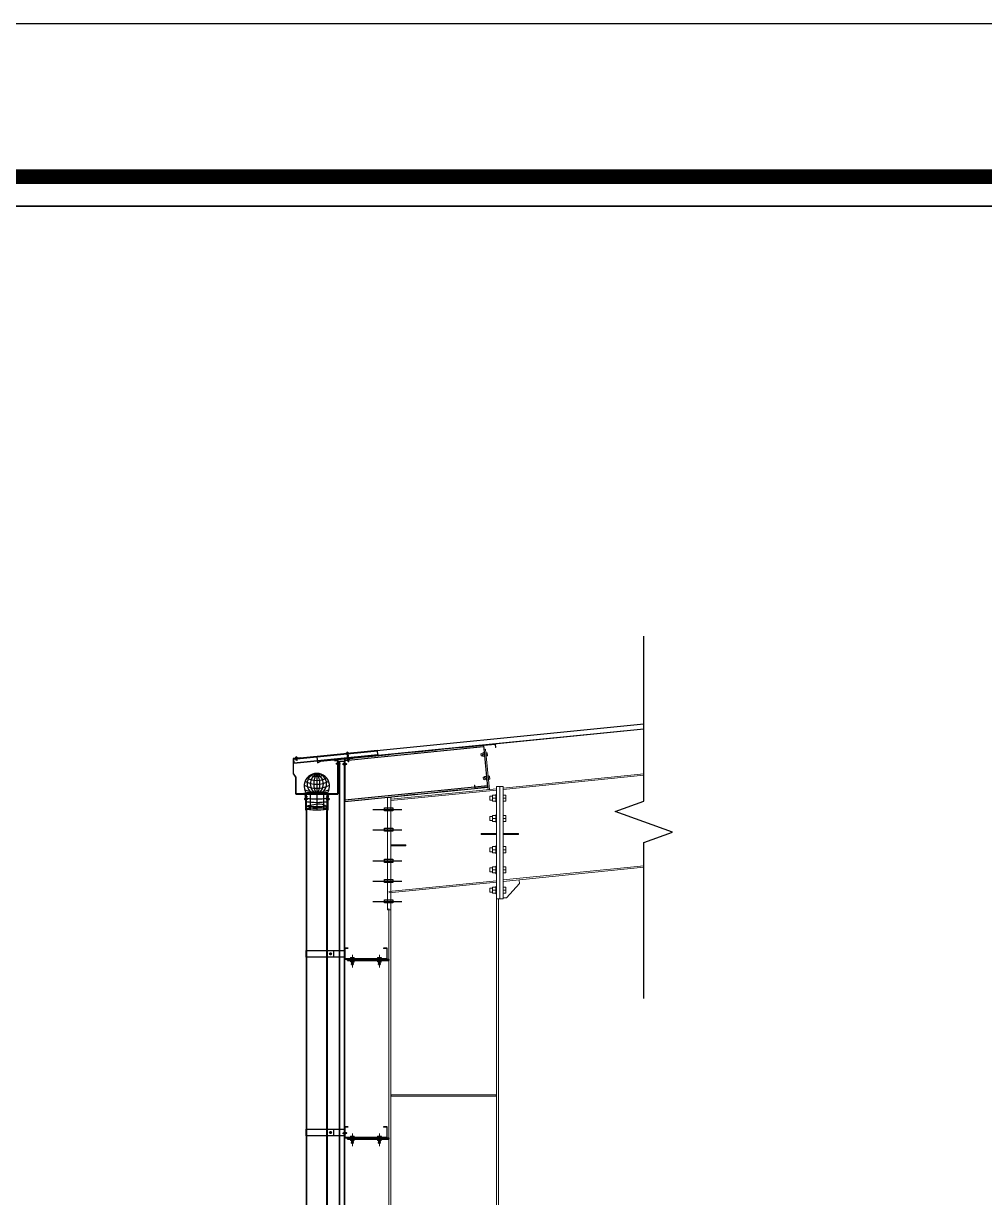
# Model space of a CAD drawing. Header units: inches. Extents: x 1359 to 46357, y -3807 to 191.
# Drawn here: x 23952.6 to 24009.5, y -758.9 to -689.3 of the extents above; entities that cross this region are included whole.
import ezdxf
from ezdxf.enums import TextEntityAlignment as Align

# ---------------------------------------------------------------- set-up
doc = ezdxf.new("R2010")
doc.units = ezdxf.units.IN
doc.header["$MEASUREMENT"] = 0
for name, pattern in [('CENTER2', [28.575, 19.05, -3.175, 3.175, -3.175]), ('DASHED2', [9.525, 6.35, -3.175]), ('DD3', [0.2, 0.1, -0.1])]:
    doc.linetypes.add(name, pattern=pattern)
for name, color, linetype in [('114', 114, 'Continuous'), ('2', 2, 'Continuous'), ('2NET-VE', 8, 'Continuous'), ('3', 3, 'Continuous'), ('5', 5, 'Continuous'), ('7', 7, 'Continuous'), ('CAUTAO', 7, 'Continuous'), ('DIM', 8, 'Continuous'), ('DOWNPOUT', 52, 'Continuous'), ('flashing', 6, 'Continuous'), ('GIANG', 1, 'Continuous'), ('ROOFING', 4, 'Continuous'), ('STRUCTURE', 1, 'Continuous')]:
    doc.layers.add(name, color=color, linetype=linetype)
for name, color, linetype, lineweight in [('8', 8, 'CENTER2', 13), ('Bolt', 1, 'Continuous', 0), ('S-STEEL-BEAM', 3, 'Continuous', 0)]:
    doc.layers.add(name, color=color, linetype=linetype, lineweight=lineweight)
doc.styles.add('ST4', font='VHARIALN.TTF')

# ---------------------------------------------------------------- blocks, each defined once
blk = doc.blocks.new('A2SBCVN-D')
at = {"layer": '2', "color": 157, "linetype": 'Continuous'}
blk.add_lwpolyline([(0, 420), (594, 420), (594, 0), (0, 0)], close=True, dxfattribs=at)
at = {"layer": '2', "color": 167, "linetype": 'Continuous', "const_width": 0.871}
blk.add_lwpolyline([(10.588, 9.067), (583.412, 9.067), (583.412, 410.933), (10.588, 410.933)], close=True, dxfattribs=at)
at = {"layer": '2', "color": 147, "linetype": 'Continuous'}
blk.add_lwpolyline([(12.331, 10.81), (581.669, 10.81), (581.669, 409.19), (12.331, 409.19)], close=True, dxfattribs=at)
at = {"layer": '3', "ltscale": 0.5, "style": 'ST4'}
for tag, p in [('TENBANVE', (551.344, 319.389)), ('STT', (569.262, 24.564))]:
    blk.add_attdef(tag, text='', height=3, dxfattribs=at).set_placement(p, align=Align.MIDDLE_CENTER)
blk = doc.blocks.new('*A849')
at = {"layer": 'S-STEEL-BEAM', "color": 2, "linetype": 'Continuous', "lineweight": 0}
for p, q in [((124.833, 339.337), (124.872, 339.341)), ((124.992, 338.142), (124.872, 339.341)), ((124.952, 338.138), (124.945, 338.217))]:
    blk.add_line(p, q, dxfattribs=at)
blk = doc.blocks.new('*A850')
at = {"layer": 'Bolt', "color": 7, "linetype": 'Continuous', "lineweight": 0}
for p, q in [((124.735, 339.207), (124.77, 339.21)), ((124.735, 339.207), (124.741, 339.147)), ((124.741, 339.147), (124.776, 339.15)), ((124.768, 339.227), (124.818, 339.232)), ((124.778, 339.133), (124.768, 339.227)), ((124.773, 339.18), (124.823, 339.185)), ((124.778, 339.133), (124.827, 339.138)), ((124.817, 339.245), (124.829, 339.246)), ((124.817, 339.245), (124.829, 339.125)), ((124.829, 339.125), (124.841, 339.127)), ((124.883, 339.236), (124.922, 339.24)), ((124.887, 339.192), (124.927, 339.196)), ((124.892, 339.147), (124.931, 339.151)), ((124.922, 339.24), (124.931, 339.151)), ((124.805, 338.51), (124.84, 338.513)), ((124.805, 338.51), (124.811, 338.45)), ((124.811, 338.45), (124.846, 338.454)), ((124.838, 338.531), (124.888, 338.536)), ((124.847, 338.436), (124.838, 338.531)), ((124.843, 338.484), (124.892, 338.489)), ((124.847, 338.436), (124.897, 338.441)), ((124.886, 338.548), (124.899, 338.55)), ((124.886, 338.548), (124.898, 338.429)), ((124.898, 338.429), (124.911, 338.43)), ((124.952, 338.54), (124.992, 338.544)), ((124.957, 338.495), (124.996, 338.499)), ((124.961, 338.45), (125.001, 338.454)), ((124.992, 338.544), (125.001, 338.454))]:
    blk.add_line(p, q, dxfattribs=at)
blk = doc.blocks.new('*A851')
at = {"layer": 'S-STEEL-BEAM', "color": 2, "linetype": 'Continuous', "lineweight": 0}
for p, q in [((124.808, 339.46), (125.166, 339.496)), ((124.931, 338.229), (124.808, 339.46)), ((125.155, 339.482), (124.821, 339.449)), ((124.945, 338.217), (124.821, 339.449)), ((125.163, 339.395), (125.155, 339.482)), ((125.176, 339.396), (125.163, 339.395)), ((125.166, 339.496), (125.176, 339.396)), ((124.547, 338.278), (124.559, 338.279)), ((124.556, 338.179), (124.547, 338.278)), ((124.559, 338.279), (124.568, 338.192)), ((124.945, 338.217), (124.556, 338.179)), ((124.568, 338.192), (124.931, 338.229))]:
    blk.add_line(p, q, dxfattribs=at)
blk = doc.blocks.new('èqwg')
at = {"layer": 'DIM', "ltscale": 5}
blk.add_line((-0.532, 0), (0.324, 0), dxfattribs=at)
blk.add_lwpolyline([(-0.181, 0.045), (0.059, 0.045), (0.059, -0.045), (-0.181, -0.045)], close=True, dxfattribs=at)
blk = doc.blocks.new('*A853')
at = {"layer": 'S-STEEL-BEAM', "color": 2, "linetype": 'Continuous', "lineweight": 0}
for p, q in [((370.876, 296.531), (370.876, 296.571)), ((370.876, 296.571), (373.991, 296.571)), ((373.991, 296.531), (373.991, 296.571)), ((370.876, 296.531), (373.991, 296.531))]:
    blk.add_line(p, q, dxfattribs=at)
blk = doc.blocks.new('*U7')
at = {"layer": '2NET-VE', "ltscale": 0.5}
for p, q in [((0, 8.3), (12.1, 8.3)), ((25.6, 7.4), (25.5, 7.4)), ((0, -8.3), (12.1, -8.3)), ((25.6, -7.4), (25.6, -7.4))]:
    blk.add_line(p, q, dxfattribs=at)
at = {"layer": '7', "linetype": 'Continuous'}
for p, q in [((24.6, 6.4), (25.8, 7.7)), ((25, -6.4), (26.5, 6.4)), ((25.8, 7.7), (26.5, 6.4)), ((26.5, 6.4), (27.7, 7.7)), ((26.9, -6.4), (28.4, 6.4)), ((27.7, 7.7), (28.4, 6.4)), ((28.4, 6.4), (29.7, 7.7)), ((28.9, -6.4), (30.4, 6.4)), ((29.7, 7.7), (30.4, 6.4)), ((30.4, 6.4), (31.6, 7.7)), ((30.8, -6.4), (32.3, 6.4)), ((31.6, 7.7), (32.3, 6.4)), ((32.3, 6.4), (33.5, 7.7)), ((32.7, -6.4), (34.2, 6.4)), ((32.7, -6.4), (34.2, 6.4)), ((33.5, 7.7), (34.2, 6.4)), ((34.2, 6.4), (35.5, 7.7)), ((34.7, -6.4), (36.2, 6.4)), ((35.5, 7.7), (36.2, 6.4)), ((36.2, 6.4), (37.4, 7.7)), ((36.6, -6.4), (38.1, 6.4)), ((36.6, -6.4), (38.1, 6.4)), ((36.6, -6.4), (38.1, 6.4)), ((37.4, 7.7), (38.1, 6.4)), ((38.1, 6.4), (39.3, 7.7)), ((38.5, -6.4), (40, 6.4)), ((39.3, 7.7), (40, 6.4)), ((44.5, 6.4), (40, 6.4)), ((44.5, 6.4), (44.5, -6.4)), ((24.8, -6.4), (24.3, -6.4)), ((25, -6.4), (24.6, -6.4)), ((25, -6.4), (25.7, -7.7)), ((25.7, -7.7), (26.9, -6.4)), ((26.9, -6.4), (27.7, -7.7)), ((27.7, -7.7), (28.9, -6.4)), ((28.9, -6.4), (29.6, -7.7)), ((29.6, -7.7), (30.8, -6.4)), ((30.8, -6.4), (31.5, -7.7)), ((31.5, -7.7), (32.7, -6.4)), ((32.7, -6.4), (33.5, -7.7)), ((33.5, -7.7), (34.7, -6.4)), ((34.7, -6.4), (35.4, -7.7)), ((35.4, -7.7), (36.6, -6.4)), ((36.6, -6.4), (37.3, -7.7)), ((37.3, -7.7), (38.5, -6.4)), ((38.5, -6.4), (44.5, -6.4))]:
    blk.add_line(p, q, dxfattribs=at)
at = {"layer": '8', "ltscale": 10}
blk.add_line((-32.8, 0), (68.2, 0), dxfattribs=at)
at = {"layer": '8', "linetype": 'Continuous'}
for p, q in [((-10.2, 8.8), (-10.2, 11.9)), ((-10.2, -11.9), (-10.2, 11.9)), ((-0.9, 14.9), (-9.3, 14.9)), ((-1.4, 8.8), (-8.9, 8.8)), ((0, 8.8), (0, 11.9)), ((0, -11.9), (0, 11.9)), ((12.1, -17.6), (12.1, 17.6)), ((12.1, 17.6), (14.1, 17.6)), ((14.1, -17.6), (14.1, 17.6)), ((14.1, 8.8), (14.1, 11.9)), ((14.1, -11.9), (14.1, 11.9)), ((15, 14.9), (23.4, 14.9)), ((15.5, 8.8), (22.9, 8.8)), ((24.3, 8.8), (24.3, 11.9)), ((24.3, -11.9), (24.3, 11.9)), ((-10.2, -8.8), (-10.2, -11.9)), ((-9.3, -14.9), (-0.9, -14.9)), ((-1.4, -8.8), (-8.9, -8.8)), ((0, -8.8), (0, -11.9)), ((12.1, -17.6), (14.1, -17.6)), ((14.1, -8.8), (14.1, -11.9)), ((23.4, -14.9), (15, -14.9)), ((15.5, -8.8), (22.9, -8.8)), ((24.3, -8.8), (24.3, -11.9))]:
    blk.add_line(p, q, dxfattribs=at)
for centre, radius, start, end in [((-4.7, 11.9), 5.58, 146.602, 180), ((-6.1, 11.9), 4.1, 180, 228.54763), ((-6.1, 5.7), 4.1, 131.45237, 180), ((-4.1, 11.9), 4.1, 311.45237, 0), ((-4.1, 5.7), 4.1, 0, 48.54763), ((-5.6, 11.9), 5.58, 0, 33.398), ((19.7, 11.9), 5.58, 146.602, 180), ((18.2, 11.9), 4.1, 180, 228.54763), ((18.2, 5.7), 4.1, 131.45237, 180), ((20.2, 11.9), 4.1, 311.45237, 0), ((20.2, 5.7), 4.1, 0, 48.54763), ((18.8, 11.9), 5.58, 0, 33.398), ((-6.1, -5.7), 4.1, 180, 228.54763), ((-6.1, -11.9), 4.1, 131.45237, 180), ((-4.7, -11.9), 5.58, 180, 213.398), ((-4.1, -5.7), 4.1, 311.45237, 0), ((-4.1, -11.9), 4.1, 0, 48.54763), ((-5.6, -11.9), 5.58, 326.602, 0), ((18.2, -5.7), 4.1, 180, 228.54763), ((18.2, -11.9), 4.1, 131.45237, 180), ((19.7, -11.9), 5.58, 180, 213.398), ((20.2, -5.7), 4.1, 311.45237, 0), ((20.2, -11.9), 4.1, 0, 48.54763), ((18.8, -11.9), 5.58, 326.602, 0)]:
    blk.add_arc(centre, radius, start, end, dxfattribs=at)
blk = doc.blocks.new('*U8')
at = {"layer": '2NET-VE', "ltscale": 0.5}
for p, q in [((0, 8.3), (12.1, 8.3)), ((25.6, 7.4), (25.5, 7.4)), ((0, -8.3), (12.1, -8.3)), ((25.6, -7.4), (25.6, -7.4))]:
    blk.add_line(p, q, dxfattribs=at)
at = {"layer": '7', "linetype": 'Continuous'}
for p, q in [((24.6, 6.4), (25.8, 7.7)), ((25, -6.4), (26.5, 6.4)), ((25.8, 7.7), (26.5, 6.4)), ((26.5, 6.4), (27.7, 7.7)), ((26.9, -6.4), (28.4, 6.4)), ((27.7, 7.7), (28.4, 6.4)), ((28.4, 6.4), (29.7, 7.7)), ((28.9, -6.4), (30.4, 6.4)), ((29.7, 7.7), (30.4, 6.4)), ((30.4, 6.4), (31.6, 7.7)), ((30.8, -6.4), (32.3, 6.4)), ((31.6, 7.7), (32.3, 6.4)), ((32.3, 6.4), (33.5, 7.7)), ((32.7, -6.4), (34.2, 6.4)), ((32.7, -6.4), (34.2, 6.4)), ((33.5, 7.7), (34.2, 6.4)), ((34.2, 6.4), (35.5, 7.7)), ((34.7, -6.4), (36.2, 6.4)), ((35.5, 7.7), (36.2, 6.4)), ((36.2, 6.4), (37.4, 7.7)), ((36.6, -6.4), (38.1, 6.4)), ((36.6, -6.4), (38.1, 6.4)), ((36.6, -6.4), (38.1, 6.4)), ((37.4, 7.7), (38.1, 6.4)), ((38.1, 6.4), (39.3, 7.7)), ((38.5, -6.4), (40, 6.4)), ((39.3, 7.7), (40, 6.4)), ((44.5, 6.4), (40, 6.4)), ((44.5, 6.4), (44.5, -6.4)), ((24.8, -6.4), (24.3, -6.4)), ((25, -6.4), (24.6, -6.4)), ((25, -6.4), (25.7, -7.7)), ((25.7, -7.7), (26.9, -6.4)), ((26.9, -6.4), (27.7, -7.7)), ((27.7, -7.7), (28.9, -6.4)), ((28.9, -6.4), (29.6, -7.7)), ((29.6, -7.7), (30.8, -6.4)), ((30.8, -6.4), (31.5, -7.7)), ((31.5, -7.7), (32.7, -6.4)), ((32.7, -6.4), (33.5, -7.7)), ((33.5, -7.7), (34.7, -6.4)), ((34.7, -6.4), (35.4, -7.7)), ((35.4, -7.7), (36.6, -6.4)), ((36.6, -6.4), (37.3, -7.7)), ((37.3, -7.7), (38.5, -6.4)), ((38.5, -6.4), (44.5, -6.4))]:
    blk.add_line(p, q, dxfattribs=at)
at = {"layer": '8', "ltscale": 10}
blk.add_line((-32.8, 0), (68.2, 0), dxfattribs=at)
at = {"layer": '8', "linetype": 'Continuous'}
for p, q in [((-10.2, 8.8), (-10.2, 11.9)), ((-10.2, -11.9), (-10.2, 11.9)), ((-0.9, 14.9), (-9.3, 14.9)), ((-1.4, 8.8), (-8.9, 8.8)), ((0, 8.8), (0, 11.9)), ((0, -11.9), (0, 11.9)), ((12.1, -17.6), (12.1, 17.6)), ((12.1, 17.6), (14.1, 17.6)), ((14.1, -17.6), (14.1, 17.6)), ((14.1, 8.8), (14.1, 11.9)), ((14.1, -11.9), (14.1, 11.9)), ((15, 14.9), (23.4, 14.9)), ((15.5, 8.8), (22.9, 8.8)), ((24.3, 8.8), (24.3, 11.9)), ((24.3, -11.9), (24.3, 11.9)), ((-10.2, -8.8), (-10.2, -11.9)), ((-9.3, -14.9), (-0.9, -14.9)), ((-1.4, -8.8), (-8.9, -8.8)), ((0, -8.8), (0, -11.9)), ((12.1, -17.6), (14.1, -17.6)), ((14.1, -8.8), (14.1, -11.9)), ((23.4, -14.9), (15, -14.9)), ((15.5, -8.8), (22.9, -8.8)), ((24.3, -8.8), (24.3, -11.9))]:
    blk.add_line(p, q, dxfattribs=at)
for centre, radius, start, end in [((-4.7, 11.9), 5.58, 146.602, 180), ((-6.1, 11.9), 4.1, 180, 228.54763), ((-6.1, 5.7), 4.1, 131.45237, 180), ((-4.1, 11.9), 4.1, 311.45237, 0), ((-4.1, 5.7), 4.1, 0, 48.54763), ((-5.6, 11.9), 5.58, 0, 33.398), ((19.7, 11.9), 5.58, 146.602, 180), ((18.2, 11.9), 4.1, 180, 228.54763), ((18.2, 5.7), 4.1, 131.45237, 180), ((20.2, 11.9), 4.1, 311.45237, 0), ((20.2, 5.7), 4.1, 0, 48.54763), ((18.8, 11.9), 5.58, 0, 33.398), ((-6.1, -5.7), 4.1, 180, 228.54763), ((-6.1, -11.9), 4.1, 131.45237, 180), ((-4.7, -11.9), 5.58, 180, 213.398), ((-4.1, -5.7), 4.1, 311.45237, 0), ((-4.1, -11.9), 4.1, 0, 48.54763), ((-5.6, -11.9), 5.58, 326.602, 0), ((18.2, -5.7), 4.1, 180, 228.54763), ((18.2, -11.9), 4.1, 131.45237, 180), ((19.7, -11.9), 5.58, 180, 213.398), ((20.2, -5.7), 4.1, 311.45237, 0), ((20.2, -11.9), 4.1, 0, 48.54763), ((18.8, -11.9), 5.58, 326.602, 0)]:
    blk.add_arc(centre, radius, start, end, dxfattribs=at)
blk = doc.blocks.new('*U71')
at = {"layer": '2', "color": 2, "ltscale": 0.015}
for p, q in [((-65, 248.4), (-65, 250)), ((-65, 1.6), (-65, 0))]:
    blk.add_line(p, q, dxfattribs=at)
blk.add_lwpolyline([(-65, 20), (-63.9, 20), (-63.9, 1.1), (-1.1, 1.1), (-1.1, 248.9), (-63.9, 248.9), (-63.9, 230), (-65, 230), (-65, 250), (0, 250), (0, 0), (-65, 0), (-65, 20), (-63.4, 20)], dxfattribs=at)
at = {"layer": '5'}
for points in [[(8, 235), (0, 235), (0, -10), (8, -10)], [(8, 235), (8, -10)]]:
    blk.add_lwpolyline(points, dxfattribs=at)
at = {"layer": 'GIANG', "xscale": 0.75, "yscale": 0.75, "zscale": 0.75}
for name, p in [('*U8', (-1.1, 205)), ('*U7', (-1.1, 45))]:
    blk.add_blockref(name, p, dxfattribs=at)
blk = doc.blocks.new('*U854')
at = {"layer": 'GIANG', "xscale": 0.005000000000000003, "yscale": 0.005000000000000003, "zscale": 0.005000000000000003, "rotation": 90}
blk.add_blockref('*U71', (0.512, 0.002), dxfattribs=at)
blk = doc.blocks.new('*U855')
at = {"layer": 'DIM', "color": 0, "linetype": 'ByBlock', "lineweight": -2, "transparency": 16777216}
blk.add_blockref('*U854', (0, 0), dxfattribs=at)
blk = doc.blocks.new('Short_Self_drilling')
at = {"layer": 'STRUCTURE', "color": 1, "linetype": 'Continuous'}
for p, q in [((6.4, 1.7), (-6.4, 1.7)), ((5.1, 3.8), (-5.1, 3.8)), ((-2.6, 2.9), (-5.1, 2.9)), ((-3.4, 3.8), (-3.4, 6.8)), ((3, 7.2), (-3, 7.2)), ((2.6, 2.9), (-2.6, 2.9)), ((-2.1, 2.8), (-2.1, 2.9)), ((6.3, 0), (0, 0)), ((2.2, 2.8), (2.2, 2.9)), ((2.2, -0.5), (2.2, 0)), ((5.1, 2.9), (2.6, 2.9)), ((3.4, 3.8), (3.4, 6.8)), ((3, -1.2), (-2.7, -0.2)), ((3, -2.7), (-2.7, -1.8)), ((3, -4.2), (-2.7, -3.3)), ((3, -5.8), (-2.7, -4.8)), ((3, -7.3), (-2.7, -6.3)), ((-1.9, -8), (-2.7, -7.9)), ((-2.1, -1.4), (-2.1, -0.9)), ((-2.1, -2.9), (-2.1, -2.4)), ((-2.1, -4.4), (-2.1, -3.9)), ((-2.1, -6), (-2.1, -5.4)), ((-2.1, -7.5), (-2.1, -7)), ((-2.1, -12.3), (-2.1, -8.5)), ((3, -8.8), (-1.1, -8.1)), ((2.1, -12.3), (2.1, -9.1)), ((2.2, -2), (2.2, -1.5)), ((2.2, -3.6), (2.2, -3)), ((2.2, -5.1), (2.2, -4.6)), ((2.2, -6.6), (2.2, -6.1)), ((2.2, -8.1), (2.2, -7.6))]:
    blk.add_line(p, q, dxfattribs=at)
blk.add_lwpolyline([(6.4, 1.3), (6.4, 1.7), (2.1, 2.8), (-2.1, 2.8), (-6.4, 1.7), (-6.4, 1.3)], close=True, dxfattribs=at)
for points in [[(-6.4, 1.3, -0.088869), (-6.3, 0), (0, 0)], [(-0.1, 3.8), (-0.3, 6.2, 0.338878), (-3.1, 6.2), (-3.3, 3.8)], [(3.3, 3.8), (3.1, 6.2, 0.338878), (0.3, 6.2), (0.1, 3.8)], [(2.1, -12.3), (0.2, -14.2, -0.333596), (-0.2, -14.2), (-2.1, -12.3)], [(-0.1, -14), (-1, -12.2, -0.148657), (-1.4, -11.2), (-2, -7.7, -0.815006), (-1.2, -7.8, 0.150833), (-0.8, -8.7)], [(2.1, -12.3), (1.7, -11.7, 0.52242), (0.9, -11.7), (-0.2, -14.2)]]:
    blk.add_lwpolyline(points, format="xyb", dxfattribs=at)
for points in [[(3, -1.2), (2.2, -1.5), (-2.1, -0.8), (-2.7, -0.2), (-2.4, 0)], [(3, -2.7), (2.2, -3), (-2.1, -2.4), (-2.7, -1.8), (-2.1, -1.4), (2.2, -2), (3, -2.7)], [(3, -4.2), (2.2, -4.6), (-2.1, -3.9), (-2.7, -3.3), (-2.1, -2.9), (2.2, -3.6), (3, -4.2)], [(3, -5.8), (2.2, -6.1), (-2.1, -5.4), (-2.7, -4.8), (-2.1, -4.4), (2.2, -5.1), (3, -5.8)], [(3, -7.3), (2.2, -7.6), (-2.1, -7), (-2.7, -6.3), (-2.1, -6), (2.2, -6.6), (3, -7.3)], [(-1.8, -8.5), (-2.1, -8.5), (-2.7, -7.9), (-2.1, -7.5), (-1.8, -7.5)], [(-1.3, -7.6), (2.2, -8.1), (3, -8.8)], [(-1.2, 0), (2.2, -0.5), (3, -1.2)], [(3, -8.8), (2.2, -9.1), (-0.8, -8.7)]]:
    blk.add_lwpolyline(points, dxfattribs=at)
for centre, radius, start, end in [((-5, 3.3), 0.455, 109.79487, 250.26739), ((-3, 6.8), 0.429, 90.03113, 180.03113), ((3, 6.8), 0.429, 0.03113, 90.03113), ((5.1, 3.3), 0.435, 279.72757, 80.33469), ((10, 0.2), 3.74, 162.29632, 182.61031)]:
    blk.add_arc(centre, radius, start, end, dxfattribs=at)
blk = doc.blocks.new('HFR-1')
at = {"layer": 'STRUCTURE', "color": 1, "linetype": 'Continuous'}
for p, q in [((-6, 0), (6, 0)), ((-5, 1), (-3, 1)), ((5, 1), (3, 1)), ((-2, -1), (-3, -2)), ((-3, -2), (3, -1)), ((-3, -2), (3, -2)), ((-3, -2), (-2, -3)), ((-2, -2), (-3, -2)), ((-3, -2), (-2, -2)), ((-3, -3), (3, -3)), ((-3, -3), (-2, -3)), ((-2, -3), (-3, -3)), ((-2, -3), (-3, -4)), ((-3, -4), (3, -4)), ((-3, -4), (3, -4)), ((-3, -4), (-2, -4)), ((-3, -4), (-2, -5)), ((-2, -4), (-3, -4)), ((-3, -5), (3, -5)), ((-3, -5), (-2, -5)), ((-2, -5), (-3, -5)), ((-2, -5), (-3, -6)), ((-3, -6), (3, -6)), ((-3, -7), (3, -6)), ((-3, -6), (-2, -6)), ((-2, -6), (-3, -7)), ((-3, -7), (3, -7)), ((-3, -7), (-2, -7)), ((-3, -7), (-2, -8)), ((-2, -7), (-3, -7)), ((-3, -8), (3, -8)), ((-3, -8), (-2, -8)), ((-2, -8), (-3, -8)), ((-2, -8), (-3, -9)), ((-3, -9), (3, -9)), ((-3, -9), (-2, -9)), ((-3, -9), (3, -9)), ((-3, -9), (-2, -10)), ((-2, -9), (-3, -9)), ((-2, -10), (-3, -11)), ((-3, -10), (2, -10)), ((-3, -10), (-2, -10)), ((-2, -10), (-3, -10)), ((-3, -12), (1, -11)), ((-3, -11), (1, -11)), ((-3, -11), (-2, -11)), ((-2, -11), (-3, -12)), ((-3, -12), (-2, -12)), ((2, -1), (-2, -1)), ((-2, -3), (2, -2)), ((2, -2), (-2, -2)), ((-2, -2), (2, -2)), ((2, -2), (-2, -3)), ((-2, -3), (2, -3)), ((2, -3), (-2, -3)), ((-2, -4), (2, -4)), ((2, -4), (-2, -4)), ((-2, -5), (2, -5)), ((-2, -5), (2, -5)), ((2, -5), (-2, -5)), ((2, -5), (-2, -5)), ((-2, -6), (2, -6)), ((2, -6), (-2, -6)), ((-2, -7), (2, -7)), ((-2, -8), (2, -7)), ((2, -7), (-2, -7)), ((2, -7), (-2, -8)), ((-2, -8), (2, -8)), ((2, -8), (-2, -8)), ((-2, -9), (2, -9)), ((2, -9), (-2, -9)), ((1, -10), (-2, -10)), ((-2, -10), (2, -10)), ((-2, -10), (1, -10)), ((2, -10), (-2, -10)), ((-2, -11), (1, -11)), ((1, -11), (-2, -11)), ((-2, -12), (0, -12)), ((-2, -17), (-2, -12)), ((-2, -17), (-2, -17)), ((-2, -17), (0, -20)), ((-1, -17), (0, -20)), ((0, -19), (1, -17)), ((0, -20), (2, -17)), ((2, -2), (3, -1)), ((3, -1), (2, -1)), ((2, -2), (3, -2)), ((3, -2), (2, -2)), ((3, -3), (2, -2)), ((2, -3), (3, -3)), ((3, -4), (2, -3)), ((2, -4), (3, -4)), ((2, -5), (3, -4)), ((3, -4), (2, -4)), ((2, -5), (3, -5)), ((3, -5), (2, -5)), ((3, -6), (2, -5)), ((2, -6), (3, -6)), ((2, -7), (3, -6)), ((3, -6), (2, -6)), ((2, -7), (3, -7)), ((3, -7), (2, -7)), ((3, -8), (2, -7)), ((2, -8), (3, -8)), ((3, -9), (2, -8)), ((2, -9), (3, -9)), ((2, -10), (3, -9)), ((3, -9), (2, -9)), ((3, -11), (2, -10)), ((2, -10), (2, -10)), ((2, -16), (2, -10)), ((2, -10), (2, -10)), ((2, -10), (3, -10)), ((3, -10), (2, -10)), ((2, -10), (3, -10)), ((2, -11), (2, -11)), ((2, -11), (3, -11)), ((2, -11), (3, -11)), ((2, -11), (3, -11)), ((2, -12), (3, -11)), ((3, -11), (2, -11)), ((2, -11), (2, -11)), ((2, -17), (2, -12)), ((2, -12), (2, -12))]:
    blk.add_line(p, q, dxfattribs=at)
at = {"layer": 'STRUCTURE', "color": 1, "linetype": 'Continuous', "ltscale": 8}
for p in [(-3, 1), (3, 1)]:
    blk.add_line(p, (0, 1), dxfattribs=at)
at = {"layer": 'STRUCTURE', "color": 1, "linetype": 'DASHED2'}
for p in [(-2, 1), (2, 1)]:
    blk.add_line(p, (0, 0), dxfattribs=at)
at = {"layer": 'STRUCTURE', "color": 1, "linetype": 'Continuous', "ltscale": 8}
for centre, start, end in [((-5, 0), 130.41, 194.8062), ((5, 0), 345.1938, 49.59)]:
    blk.add_arc(centre, 0.801, start, end, dxfattribs=at)
at = {"layer": 'STRUCTURE', "color": 1, "linetype": 'Continuous'}
for centre, radius, start, end in [((-7, -9), 9.14, 58.065, 78.8402), ((5, -4), 3.83, 84.2039, 134.3621), ((-2, -17), 0.59, 34.2302, 144.5641), ((-1, -10), 1.93, 296.6041, 355.3922), ((0, -19), 0.331, 231.6348, 305.4287), ((2, -10), 0.444, 15.9762, 172.6971), ((-1, -16), 2.2, 324.0048, 357.8268)]:
    blk.add_arc(centre, radius, start, end, dxfattribs=at)
blk = doc.blocks.new('A$C26A6701F')
at = {"layer": 'STRUCTURE', "color": 1, "linetype": 'Continuous'}
for p, q in [((0, 17.2), (1.3, 17.5)), ((0, 17.1), (0, 17.2)), ((0, 17.2), (4, 17.2)), ((4, 17.1), (0, 17.1)), ((3.9, 16.7), (0.1, 16.7)), ((0.4, 17.8), (3.6, 17.8)), ((0.4, 17.6), (1.2, 17.6)), ((0.9, 17.8), (0.9, 18.8)), ((1, 17.8), (1, 18.6)), ((1, 6.2), (2.8, 6.5)), ((1.3, 6.4), (1, 6.2)), ((1, 6.2), (1.3, 6.1)), ((1.3, 6), (1, 5.8)), ((1, 5.8), (2.8, 6)), ((1, 5.8), (1.3, 5.6)), ((1, 5.3), (2.8, 5.6)), ((1.3, 5.5), (1, 5.3)), ((1, 5.3), (1.3, 5.2)), ((1, 4.8), (2.8, 5.1)), ((1.3, 5), (1, 4.8)), ((1, 4.8), (1.3, 4.7)), ((1, 4.3), (2.8, 4.6)), ((1.3, 4.5), (1, 4.3)), ((1, 4.3), (1.3, 4.2)), ((1.3, 4.1), (1, 3.9)), ((1, 3.9), (2.8, 4.1)), ((1, 3.9), (1.3, 3.8)), ((1.3, 3.6), (1, 3.4)), ((1, 3.4), (2.3, 3.6)), ((1, 3.4), (1.3, 3.3)), ((1.1, 18.9), (2.9, 18.9)), ((1.2, 16.7), (1.1, 16.7)), ((1.1, 16.7), (1.4, 16.6)), ((1.1, 16.7), (1.4, 16.7)), ((1.1, 16.2), (2.9, 16.5)), ((1.4, 16.4), (1.1, 16.2)), ((1.1, 16.2), (1.4, 16.1)), ((1.1, 15.7), (2.9, 16)), ((1.4, 15.9), (1.1, 15.7)), ((1.1, 15.7), (1.4, 15.6)), ((1.4, 15.5), (1.1, 15.2)), ((1.1, 15.2), (2.9, 15.5)), ((1.1, 15.2), (1.4, 15.1)), ((1.4, 15), (1.1, 14.8)), ((1.1, 14.8), (2.9, 15)), ((1.1, 14.8), (1.4, 14.7)), ((1.1, 14.3), (2.9, 14.6)), ((1.4, 14.5), (1.1, 14.3)), ((1.1, 14.3), (1.4, 14.2)), ((1.1, 13.8), (2.9, 14.1)), ((1.4, 14), (1.1, 13.8)), ((1.1, 13.8), (1.4, 13.7)), ((1.4, 13.6), (1.1, 13.3)), ((1.1, 13.3), (2.9, 13.6)), ((1.1, 13.3), (1.4, 13.2)), ((1.1, 12.9), (2.9, 13.2)), ((1.4, 13.1), (1.1, 12.9)), ((1.1, 12.9), (1.4, 12.8)), ((1.1, 12.4), (2.9, 12.7)), ((1.4, 12.6), (1.1, 12.4)), ((1.1, 12.4), (1.4, 12.3)), ((1.1, 11.9), (2.9, 12.2)), ((1.4, 12.1), (1.1, 11.9)), ((1.1, 11.9), (1.4, 11.8)), ((1.4, 11.7), (1.1, 11.5)), ((1.1, 11.5), (2.9, 11.7)), ((1.1, 11.5), (1.4, 11.3)), ((1.1, 11), (2.9, 11.3)), ((1.4, 11.2), (1.1, 11)), ((1.1, 11), (1.3, 10.9)), ((1.1, 10.5), (2.9, 10.8)), ((1.4, 10.7), (1.1, 10.5)), ((1.1, 10.5), (1.3, 10.4)), ((1.1, 10), (2.9, 10.3)), ((1.3, 10.2), (1.1, 10)), ((1.1, 10), (1.3, 9.9)), ((1.3, 9.8), (1.1, 9.6)), ((1.1, 9.6), (2.9, 9.8)), ((1.1, 9.6), (1.3, 9.4)), ((1.1, 9.1), (2.8, 9.4)), ((1.3, 9.3), (1.1, 9.1)), ((1.1, 9.1), (1.3, 9)), ((1.1, 8.6), (2.8, 8.9)), ((1.3, 8.8), (1.1, 8.6)), ((1.1, 8.6), (1.3, 8.5)), ((1.1, 8.1), (2.8, 8.4)), ((1.3, 8.3), (1.1, 8.1)), ((1.1, 8.1), (1.3, 8)), ((1.3, 7.9), (1.1, 7.7)), ((1.1, 7.7), (2.8, 7.9)), ((1.1, 7.7), (1.3, 7.5)), ((1.1, 7.2), (2.8, 7.5)), ((1.3, 7.4), (1.1, 7.2)), ((1.1, 7.2), (1.3, 7.1)), ((1.1, 6.7), (2.8, 7)), ((1.3, 6.9), (1.1, 6.7)), ((1.1, 6.7), (1.3, 6.6)), ((1.2, 17.6), (2.8, 17.6)), ((1.3, 17.5), (1.3, 17.6)), ((1.3, 17.5), (2.7, 17.5)), ((1.3, 10.7), (1.3, 10.9)), ((1.3, 10.4), (2.7, 10.6)), ((2.7, 10.4), (1.3, 10.2)), ((1.3, 10.2), (1.3, 10.4)), ((1.3, 9.9), (2.7, 10.1)), ((2.7, 9.9), (1.3, 9.8)), ((1.3, 9.9), (1.3, 9.8)), ((1.3, 9.4), (2.7, 9.6)), ((2.6, 9.5), (1.3, 9.3)), ((1.3, 9.3), (1.3, 9.4)), ((1.3, 9), (2.7, 9.2)), ((2.6, 9), (1.3, 8.8)), ((1.3, 8.8), (1.3, 9)), ((1.3, 8.5), (2.7, 8.7)), ((2.6, 8.5), (1.3, 8.3)), ((1.3, 8.3), (1.3, 8.5)), ((1.3, 8), (2.7, 8.2)), ((2.6, 8), (1.3, 7.9)), ((1.3, 7.9), (1.3, 8)), ((1.3, 7.5), (2.7, 7.7)), ((2.6, 7.6), (1.3, 7.4)), ((1.3, 7.4), (1.3, 7.5)), ((1.3, 7.1), (2.7, 7.3)), ((2.6, 7.1), (1.3, 6.9)), ((1.3, 6.9), (1.3, 7.1)), ((1.3, 6.6), (2.7, 6.8)), ((2.6, 6.6), (1.3, 6.4)), ((1.3, 6.4), (1.3, 6.6)), ((1.3, 6.1), (2.6, 6.3)), ((2.6, 6.1), (1.3, 6)), ((1.3, 6), (1.3, 6.1)), ((1.3, 5.6), (2.6, 5.8)), ((2.6, 5.7), (1.3, 5.5)), ((1.3, 5.5), (1.3, 5.6)), ((1.3, 5.2), (2.6, 5.4)), ((2.6, 5.2), (1.3, 5)), ((1.3, 5), (1.3, 5.2)), ((1.3, 4.7), (2.6, 4.9)), ((2.6, 4.7), (1.3, 4.5)), ((1.3, 4.5), (1.3, 4.7)), ((1.3, 4.2), (2.6, 4.4)), ((2.6, 4.3), (1.3, 4.1)), ((1.3, 4.1), (1.3, 4.2)), ((1.3, 3.8), (2.6, 3.9)), ((1.3, 3.6), (1.3, 3.8)), ((2.3, 3.7), (1.3, 3.6)), ((1.3, 3.3), (2.2, 3.4)), ((1.3, 0.6), (1.3, 3.3)), ((1.3, 0.6), (1.4, 0.8)), ((1.3, 0.6), (1.9, 0)), ((1.4, 16.6), (2.4, 16.7)), ((2.7, 16.6), (1.4, 16.4)), ((1.4, 16.4), (1.4, 16.6)), ((1.4, 16.1), (2.7, 16.3)), ((2.7, 16.1), (1.4, 15.9)), ((1.4, 15.9), (1.4, 16.1)), ((1.4, 15.6), (2.7, 15.8)), ((2.7, 15.6), (1.4, 15.5)), ((1.4, 15.5), (1.4, 15.6)), ((1.4, 15.1), (2.7, 15.3)), ((2.7, 15.2), (1.4, 15)), ((1.4, 15), (1.4, 15.1)), ((1.4, 14.7), (2.7, 14.9)), ((2.7, 14.7), (1.4, 14.5)), ((1.4, 14.5), (1.4, 14.7)), ((1.4, 14.2), (2.7, 14.4)), ((2.7, 14.2), (1.4, 14)), ((1.4, 14), (1.4, 14.2)), ((1.4, 13.7), (2.7, 13.9)), ((2.7, 13.7), (1.4, 13.6)), ((1.4, 13.6), (1.4, 13.7)), ((1.4, 13.2), (2.7, 13.4)), ((2.7, 13.3), (1.4, 13.1)), ((1.4, 13.2), (1.4, 13.1)), ((1.4, 12.8), (2.7, 13)), ((2.7, 12.8), (1.4, 12.6)), ((1.4, 12.6), (1.4, 12.8)), ((1.4, 12.3), (2.7, 12.5)), ((2.7, 12.3), (1.4, 12.1)), ((1.4, 12.1), (1.4, 12.3)), ((1.4, 11.8), (2.7, 12)), ((2.7, 11.8), (1.4, 11.7)), ((1.4, 11.7), (1.4, 11.8)), ((1.4, 11.3), (2.7, 11.5)), ((2.7, 11.4), (1.4, 11.2)), ((1.4, 11.2), (1.4, 11.3)), ((1.3, 10.9), (2.7, 11.1)), ((2.7, 10.9), (1.4, 10.7)), ((1.7, 0.8), (2, 0)), ((1.9, 18.6), (2, 17.8)), ((2, 17.8), (2.1, 18.6)), ((2, 0), (2.6, 0.6)), ((2, 0.1), (2.3, 0.6)), ((2.4, 1), (2.6, 3.7)), ((2.6, 3.8), (2.5, 3.8)), ((2.5, 3.6), (2.8, 3.7)), ((2.5, 3.5), (2.6, 3.5)), ((2.6, 9.5), (2.7, 9.6)), ((2.6, 9.5), (2.8, 9.4)), ((2.6, 9), (2.6, 9.2)), ((2.6, 9), (2.8, 8.9)), ((2.6, 8.5), (2.6, 8.7)), ((2.6, 8.5), (2.8, 8.4)), ((2.6, 8), (2.6, 8.2)), ((2.6, 8), (2.8, 7.9)), ((2.6, 7.6), (2.6, 7.7)), ((2.6, 7.6), (2.8, 7.5)), ((2.6, 7.1), (2.6, 7.3)), ((2.6, 7.1), (2.8, 7)), ((2.6, 6.6), (2.6, 6.8)), ((2.6, 6.6), (2.8, 6.5)), ((2.6, 6.3), (2.8, 6.5)), ((2.6, 6.1), (2.6, 6.3)), ((2.6, 6.1), (2.8, 6)), ((2.6, 5.8), (2.8, 6)), ((2.6, 5.7), (2.6, 5.8)), ((2.6, 5.7), (2.8, 5.6)), ((2.6, 5.4), (2.8, 5.6)), ((2.6, 5.2), (2.6, 5.4)), ((2.6, 5.2), (2.8, 5.1)), ((2.6, 4.9), (2.8, 5.1)), ((2.6, 4.7), (2.6, 4.9)), ((2.6, 4.7), (2.8, 4.6)), ((2.6, 4.4), (2.8, 4.6)), ((2.6, 4.3), (2.6, 4.4)), ((2.8, 4.1), (2.6, 4.3)), ((2.6, 3.9), (2.8, 4.1)), ((2.6, 3.8), (2.6, 3.9)), ((2.8, 3.7), (2.6, 3.8)), ((2.6, 3.5), (2.8, 3.7)), ((2.6, 0.6), (2.6, 3.5)), ((2.7, 17.5), (2.7, 17.6)), ((2.7, 17.5), (4, 17.2)), ((2.7, 16.6), (2.7, 16.7)), ((2.7, 16.6), (2.9, 16.5)), ((2.7, 16.3), (2.9, 16.5)), ((2.7, 16.1), (2.7, 16.3)), ((2.7, 16.1), (2.9, 16)), ((2.7, 15.8), (2.9, 16)), ((2.7, 15.6), (2.7, 15.8)), ((2.7, 15.6), (2.9, 15.5)), ((2.7, 15.3), (2.9, 15.5)), ((2.7, 15.2), (2.7, 15.3)), ((2.7, 15.2), (2.9, 15)), ((2.7, 14.9), (2.9, 15)), ((2.7, 14.7), (2.7, 14.9)), ((2.7, 14.7), (2.9, 14.6)), ((2.7, 14.4), (2.9, 14.6)), ((2.7, 14.2), (2.7, 14.4)), ((2.7, 14.2), (2.9, 14.1)), ((2.7, 13.9), (2.9, 14.1)), ((2.7, 13.7), (2.7, 13.9)), ((2.7, 13.7), (2.9, 13.6)), ((2.7, 13.4), (2.9, 13.6)), ((2.7, 13.4), (2.7, 13.3)), ((2.7, 13.3), (2.9, 13.2)), ((2.7, 13), (2.9, 13.2)), ((2.7, 12.8), (2.7, 13)), ((2.7, 12.8), (2.9, 12.7)), ((2.7, 12.5), (2.9, 12.7)), ((2.7, 12.3), (2.7, 12.5)), ((2.7, 12.3), (2.9, 12.2)), ((2.7, 12), (2.9, 12.2)), ((2.7, 11.8), (2.7, 12)), ((2.7, 11.8), (2.9, 11.7)), ((2.7, 11.5), (2.9, 11.7)), ((2.7, 11.4), (2.7, 11.5)), ((2.7, 11.4), (2.9, 11.3)), ((2.7, 11.1), (2.9, 11.3)), ((2.7, 10.9), (2.7, 11.1)), ((2.7, 10.9), (2.9, 10.8)), ((2.7, 10.6), (2.9, 10.8)), ((2.7, 10.4), (2.7, 10.6)), ((2.7, 10.4), (2.9, 10.3)), ((2.7, 10.1), (2.9, 10.3)), ((2.7, 10.1), (2.7, 9.9)), ((2.7, 9.9), (2.9, 9.8)), ((2.7, 9.6), (2.9, 9.8)), ((2.7, 9.2), (2.8, 9.4)), ((2.7, 8.7), (2.8, 8.9)), ((2.7, 8.2), (2.8, 8.4)), ((2.7, 7.7), (2.8, 7.9)), ((2.7, 7.3), (2.8, 7.5)), ((2.7, 6.8), (2.8, 7)), ((2.8, 17.6), (3.6, 17.6)), ((3, 18.6), (3, 17.8)), ((3.1, 17.8), (3.1, 18.8)), ((4, 17.2), (4, 17.1))]:
    blk.add_line(p, q, dxfattribs=at)
for centre, major_axis, ratio, start_param, end_param in [((-1.1, 16.7), (-0.822, 0.822), 1, 3.915086, 4.236522), ((0.4, 17.7), (0.0956, 0.0956), 1, 0.954633, 3.757756), ((1.1, 18.8), (-0.0943, 0.0943), 1, -0.785398, 0.785398), ((1.5, 18), (0.508, 0.508), 1, 0.131933, 1.438864), ((1.5, 0.7), (0.111, 0.111), 1, 6.085329, 8.011019), ((1.9, 0.1), (0.0625, 0.0625), 1, 3.247504, 4.535451), ((2.5, 18), (0.508, 0.508), 1, 0.131933, 1.438864), ((1.8, 3.7), (0.363, 0.363), 1, 4.808661, 5.407478), ((2.4, 3.7), (0.0836, 0.0836), 1, 5.766736, 8.502032), ((1.8, 1), (0.416, 0.416), 1, 4.859665, 5.449971), ((2.9, 18.8), (-0.0943, 0.0943), 1, 3.926991, 5.497787), ((3.6, 17.7), (-0.1, 0.1), 1, 2.701137, 5.152845), ((5.1, 16.7), (-1.15, 0.17), 0.90746, -0.177273, 0.177273)]:
    blk.add_ellipse(centre, major_axis=major_axis, ratio=ratio, start_param=start_param, end_param=end_param, dxfattribs=at)
blk = doc.blocks.new('PHEU THU NUOC')
at = {"color": 8}
blk.add_line((312268.7, -34593.7), (312298.1, -34593.7), dxfattribs=at)
for points in [[(312268.7, -34613.6), (312268.7, -34593.7), (312264, -34593.7), (312264, -34593.9), (312268.4, -34593.9), (312268.4, -34613.9)], [(312298.1, -34611.7), (312298.1, -34593.7), (312301.7, -34593.7), (312301.7, -34593.9), (312298.3, -34593.9), (312298.3, -34611.8)]]:
    blk.add_lwpolyline(points, dxfattribs=at)
blk.add_open_spline([(312268.4, -34613.9), (312273.1, -34608.5), (312281.2, -34607.7), (312290.8, -34610.5), (312296.7, -34611.3), (312298.3, -34611.5)], degree=3, knots=[0, 0, 0, 0, 20.015853, 34.788778, 40.675458, 40.675458, 40.675458, 40.675458], dxfattribs=at)
blk.add_spline([(312298.3, -34611.5), (312285.7, -34614.5), (312279.2, -34613.8), (312268.4, -34613.9)], degree=3, dxfattribs=at)
blk = doc.blocks.new('RIVET')
at = {"color": 8}
for p, q in [((-6.3, 1.7), (-6.7, 0)), ((-6.7, 0), (-6.3, -1.7)), ((-6.3, -1.7), (-6.3, 1.7)), ((-5.7, -2.1), (-5.7, 2.1)), ((-1.5, -2), (-1.5, 2)), ((-1.5, 2), (-0.1, 2)), ((0, 2.1), (0, 3.9)), ((0, -2.1), (0, 2.1)), ((0.1, 4), (0.1, 4)), ((0.2, 3.9), (1.1, 2.2)), ((0.2, -3.9), (0.2, 3.9)), ((1.2, 1.8), (1.2, -1.8)), ((1.5, 1.1), (1.2, 1.1)), ((1.5, -1.1), (1.5, 1.1)), ((-0.1, -2), (-1.5, -2)), ((0, -3.9), (0, -2.1)), ((0.1, -4), (0.1, -4)), ((1.1, -2.2), (0.2, -3.9)), ((1.5, -1.1), (1.2, -1.1))]:
    blk.add_line(p, q, dxfattribs=at)
for centre, radius, start, end in [((-5.5, 1.1), 1.01, 101.56667, 142.23088), ((-4, -0.2), 2.84, 64.63521, 125.23685), ((-1.5, 4.7), 2.74, 240.47832, 268.3625), ((-0.1, 2.1), 0.1, 270, 0), ((0.1, 3.9), 0.1, 90, 180), ((0.1, 3.9), 0.1, 26.56505, 90), ((0.2, 1.8), 1, 0, 26.56505), ((8.6, 1), 7.12, 179.07778, 187.95176), ((9.2, -1), 7.76, 172.41501, 180.55546), ((-5.5, -1.1), 1.01, 217.76912, 258.43333), ((-4, 0.2), 2.84, 234.76315, 295.36479), ((-1.5, -4.7), 2.74, 91.6375, 119.52168), ((-0.1, -2.1), 0.1, 0, 90), ((0.1, -3.9), 0.1, 180, 270), ((0.1, -3.9), 0.1, 270, 333.43495), ((0.2, -1.8), 1, 333.43495, 0)]:
    blk.add_arc(centre, radius, start, end, dxfattribs=at)
blk = doc.blocks.new('A$C074D4DC8')
at = {"color": 9}
for p, q in [((80, 232.2), (80, 100)), ((13.2, 108.1), (13.2, 8.1)), ((38.4, 101.8), (38.4, 1.8)), ((80, 100), (80, 0)), ((121.6, 101.8), (121.6, 1.8)), ((146.8, 108.1), (146.8, 8.1))]:
    blk.add_line(p, q, dxfattribs=at)
for centre, radius, start, end in [((80, 152.2), 80, 326.59949, 213.40051), ((84.2, 166.1), 66.2, 93.68862, 266.31138), ((112.4, 166.1), 73.6, 116.11147, 243.88853), ((183.7, 166.1), 123, 147.49096, 212.50904), ((-23.7, 166.1), 123, 327.49096, 32.50904), ((47.6, 166.1), 73.6, 296.11147, 63.88853), ((75.7, 166.1), 66.2, 273.68862, 86.31138), ((80, 318.7), 180, 243.67176, 296.32824), ((80, 318.7), 155, 241.4707, 298.5293), ((80, 318.7), 130, 241.99987, 298.00013), ((80, 318.7), 105, 247.69124, 292.30876), ((80, 318.7), 205, 248.11863, 291.88137)]:
    blk.add_arc(centre, radius, start, end, dxfattribs=at)
for centre in [(80, 108.1), (80, 8.1)]:
    blk.add_ellipse(centre, major_axis=(-66.8, 0), ratio=0.12167, dxfattribs=at)
for centre in [(80, 79.9), (80, 58.1), (80, 31.6)]:
    blk.add_ellipse(centre, major_axis=(-66.8, 0), ratio=0.12167, start_param=0, end_param=3.141593, dxfattribs=at)
blk = doc.blocks.new('A$C662931B9')
at = {"true_color": 0xfa0515}
h = blk.add_hatch(dxfattribs=at)
h.set_pattern_fill('ANSI31', color=1, scale=0.085714, style=0)
h.set_pattern_definition([(225, (5285.03555, -208.488766), (0.007576144084, -0.007576144084), [])])
h.paths.add_polyline_path([(54.968, 91.115), (54.968, 91.392), (55.472, 91.446), (55.472, 91.455), (54.959, 91.401), (54.959, 91.115)])
h = blk.add_hatch(dxfattribs=at)
h.set_pattern_fill('ANSI31', color=1, scale=0.085714, style=0)
h.set_pattern_definition([(225, (5285.259517, -208.474045), (0.007576144084, -0.007576144084), [])])
h.paths.add_polyline_path([(55.192, 91.13), (55.192, 91.407), (55.466, 91.434), (55.466, 91.443), (55.183, 91.416), (55.183, 91.13)])
at = {"layer": '2'}
h = blk.add_hatch(color=142, dxfattribs=at)
edge = h.paths.add_edge_path()
edge.add_arc((53.694, 90.048), 0.21, 35.5171, 56.0419)
edge.add_line((53.811, 90.222), (53.865, 90.222))
edge.add_line((53.865, 90.222), (53.865, 90.17))
h = blk.add_hatch(color=142, dxfattribs=at)
edge = h.paths.add_edge_path()
edge.add_arc((53.694, 90.048), 0.21, 35.5171, 56.0419)
edge.add_line((53.811, 90.222), (53.865, 90.222))
edge.add_line((53.865, 90.222), (53.865, 90.17))
h = blk.add_hatch(color=142, dxfattribs=at)
edge = h.paths.add_edge_path()
edge.add_arc((54.796, 90.048), 0.21, 483.9581, 504.4829, ccw=False)
edge.add_line((54.679, 90.222), (54.625, 90.222))
edge.add_line((54.625, 90.222), (54.625, 90.17))
at = {"color": 240, "true_color": 0xfc0324}
for p, q in [((54.75, 84.816), (54.662, 84.816)), ((54.706, 84.859), (54.706, 84.772)), ((54.75, 78.77), (54.662, 78.77)), ((54.706, 78.814), (54.706, 78.726))]:
    blk.add_line(p, q, dxfattribs=at)
at = {"color": 74, "linetype": 'Continuous'}
blk.add_lwpolyline([(65.308, 83.301), (65.308, 88.582), (66.274, 88.933), (64.342, 89.636), (65.308, 89.988), (65.308, 95.565), (65.308, 95.565)], dxfattribs=at)
at = {"color": 1, "true_color": 0xfa0515}
for points in [[(54.968, 91.115), (54.968, 91.392), (55.472, 91.446), (55.472, 91.455), (54.959, 91.401), (54.959, 91.115)], [(55.192, 91.13), (55.192, 91.407), (55.466, 91.434), (55.466, 91.443), (55.183, 91.416), (55.183, 91.13)]]:
    blk.add_lwpolyline(points, close=True, dxfattribs=at)
at = {"color": 240, "true_color": 0xfc0324}
for points in [[(53.887, 84.701), (53.887, 84.93), (55.186, 84.93), (55.186, 84.701)], [(54.603, 84.93), (54.809, 84.93), (54.809, 84.701), (54.603, 84.701)], [(53.887, 78.656), (53.887, 78.884), (55.186, 78.884), (55.186, 78.656)], [(54.603, 78.884), (54.809, 78.884), (54.809, 78.656), (54.603, 78.656)]]:
    blk.add_lwpolyline(points, close=True, dxfattribs=at)
for centre in [(54.706, 84.816), (54.706, 78.77)]:
    blk.add_circle(centre, 0.0343, dxfattribs=at)
at = {"layer": '114', "color": 84, "ltscale": 8}
for points in [[(59.85, 91.873), (55.192, 91.407), (55.192, 89.97)], [(59.884, 91.819), (55.192, 91.35)], [(55.192, 90.027), (60.029, 90.511)], [(55.192, 89.97), (60.035, 90.454)]]:
    blk.add_lwpolyline(points, dxfattribs=at)
at = {"layer": '114', "color": 84, "linetype": 'DD3', "ltscale": 8}
for points in [[(59.879, 91.87), (55.192, 91.401)], [(55.192, 89.975), (60.034, 90.46)]]:
    blk.add_lwpolyline(points, dxfattribs=at)
at = {"layer": '2', "color": 1, "ltscale": 0.3, "true_color": 0xfa0515}
blk.add_lwpolyline([(53.453, 91.414), (53.468, 91.269), (56.311, 91.553), (56.297, 91.698), (53.453, 91.414), (53.454, 91.406), (56.298, 91.69)], dxfattribs=at)
for points in [[(53.453, 91.414), (56.297, 91.698), (56.297, 91.69), (53.454, 91.406)], [(53.467, 91.278), (56.31, 91.562), (56.311, 91.553), (53.468, 91.269)]]:
    blk.add_lwpolyline(points, close=True, dxfattribs=at)
at = {"layer": '2', "color": 142}
for points in [[(53.811, 90.222), (53.865, 90.222), (53.865, 90.17, 0.089796)], [(53.811, 90.222), (53.865, 90.222), (53.865, 90.17, 0.089796)], [(54.679, 90.222), (54.625, 90.222), (54.625, 90.17, -0.089796)]]:
    blk.add_lwpolyline(points, format="xyb", close=True, dxfattribs=at)
at = {"layer": 'Bolt', "color": 7, "linetype": 'Continuous', "lineweight": 0}
for p, q in [((60.3, 90.208), (60.3, 89.956)), ((60.3, 90.208), (60.323, 90.208)), ((60.095, 90.151), (60.095, 90.013)), ((60.095, 90.151), (60.192, 90.151)), ((60.095, 90.013), (60.192, 90.013)), ((60.192, 90.185), (60.192, 89.979)), ((60.192, 90.185), (60.3, 90.185)), ((60.192, 90.082), (60.3, 90.082)), ((60.192, 89.979), (60.3, 89.979)), ((60.3, 89.956), (60.323, 89.956)), ((60.552, 90.185), (60.642, 90.185)), ((60.552, 90.082), (60.642, 90.082)), ((60.552, 89.979), (60.642, 89.979)), ((60.642, 90.185), (60.642, 89.979)), ((60.095, 89.465), (60.095, 89.328)), ((60.095, 89.465), (60.192, 89.465)), ((60.192, 89.499), (60.192, 89.293)), ((60.192, 89.499), (60.3, 89.499)), ((60.192, 89.396), (60.3, 89.396)), ((60.3, 89.522), (60.3, 89.271)), ((60.3, 89.522), (60.323, 89.522)), ((60.552, 89.499), (60.642, 89.499)), ((60.552, 89.396), (60.642, 89.396)), ((60.642, 89.499), (60.642, 89.293)), ((60.095, 89.328), (60.192, 89.328)), ((60.192, 89.293), (60.3, 89.293)), ((60.3, 89.271), (60.323, 89.271)), ((60.552, 89.293), (60.642, 89.293)), ((60.095, 88.409), (60.095, 88.272)), ((60.095, 88.409), (60.192, 88.409)), ((60.095, 88.272), (60.192, 88.272)), ((60.192, 88.443), (60.192, 88.238)), ((60.192, 88.443), (60.3, 88.443)), ((60.192, 88.341), (60.3, 88.341)), ((60.192, 88.238), (60.3, 88.238)), ((60.3, 88.466), (60.3, 88.215)), ((60.3, 88.466), (60.323, 88.466)), ((60.3, 88.215), (60.323, 88.215)), ((60.552, 88.443), (60.642, 88.443)), ((60.552, 88.341), (60.642, 88.341)), ((60.552, 88.238), (60.642, 88.238)), ((60.642, 88.443), (60.642, 88.238)), ((60.095, 87.723), (60.095, 87.586)), ((60.095, 87.723), (60.192, 87.723)), ((60.095, 87.586), (60.192, 87.586)), ((60.192, 87.758), (60.192, 87.552)), ((60.192, 87.758), (60.3, 87.758)), ((60.192, 87.655), (60.3, 87.655)), ((60.192, 87.552), (60.3, 87.552)), ((60.3, 87.781), (60.3, 87.529)), ((60.3, 87.781), (60.323, 87.781)), ((60.3, 87.529), (60.323, 87.529)), ((60.552, 87.758), (60.642, 87.758)), ((60.552, 87.655), (60.642, 87.655)), ((60.552, 87.552), (60.642, 87.552)), ((60.642, 87.758), (60.642, 87.552)), ((60.095, 87.038), (60.095, 86.901)), ((60.095, 87.038), (60.192, 87.038)), ((60.192, 87.072), (60.192, 86.866)), ((60.192, 87.072), (60.3, 87.072)), ((60.3, 87.095), (60.3, 86.843)), ((60.3, 87.095), (60.323, 87.095)), ((60.552, 87.072), (60.642, 87.072)), ((60.642, 87.072), (60.642, 86.866)), ((60.095, 86.901), (60.192, 86.901)), ((60.192, 86.969), (60.3, 86.969)), ((60.192, 86.866), (60.3, 86.866)), ((60.3, 86.843), (60.323, 86.843)), ((60.552, 86.969), (60.642, 86.969)), ((60.552, 86.866), (60.642, 86.866))]:
    blk.add_line(p, q, dxfattribs=at)
at = {"layer": 'DOWNPOUT'}
blk.add_lwpolyline([(54.603, 67.363), (54.603, 89.65), (54.625, 89.717), (54.625, 90.222), (53.865, 90.222), (53.865, 89.717), (53.887, 89.65), (53.887, 67.363)], close=True, dxfattribs=at)
for points in [[(53.911, 67.363), (53.911, 89.654), (53.888, 89.721), (53.888, 90.222)], [(54.579, 67.363), (54.579, 89.654), (54.602, 89.721), (54.602, 90.222)]]:
    blk.add_lwpolyline(points, dxfattribs=at)
at = {"layer": 'flashing'}
blk.add_lwpolyline([(53.453, 91.419), (53.678, 91.442), (53.676, 91.449), (53.448, 91.426), (53.448, 90.912), (53.531, 90.797), (53.531, 90.225), (54.959, 90.225), (54.959, 91.367), (54.845, 91.367), (54.845, 91.362), (54.954, 91.362), (54.954, 90.23), (53.536, 90.23), (53.536, 90.799), (53.453, 90.914), (53.453, 91.419)], dxfattribs=at)
at = {"layer": 'ROOFING', "color": 3}
for p, q in [((65.308, 92.591), (54.245, 91.485)), ((65.308, 92.585), (54.245, 91.479)), ((65.308, 92.419), (54.364, 91.324)), ((65.308, 92.424), (54.378, 91.331))]:
    blk.add_line(p, q, dxfattribs=at)
for points in [[(54.245, 91.485), (54.266, 91.275), (54.378, 91.331)], [(55.186, 44.537), (55.015, 44.537), (55.015, 91.334), (55.186, 91.334), (55.186, 44.537)], [(55.02, 44.537), (55.02, 91.334)], [(55.18, 44.537), (55.18, 91.334)]]:
    blk.add_lwpolyline(points, dxfattribs=at)
at = {"layer": 'S-STEEL-BEAM', "color": 2, "linetype": 'Continuous', "lineweight": 0}
for p, q in [((65.308, 90.903), (60.552, 90.428)), ((65.308, 90.857), (60.552, 90.382)), ((60.323, 90.405), (56.746, 90.047)), ((60.323, 90.359), (56.746, 90.001)), ((60.323, 90.482), (60.323, 12.192)), ((56.746, 90.096), (56.746, 12.192)), ((65.308, 87.791), (60.552, 87.315)), ((65.308, 87.745), (60.552, 87.269)), ((60.323, 87.292), (56.678, 86.928)), ((60.323, 87.246), (56.678, 86.882)), ((60.392, 86.683), (60.392, 12.192)), ((56.678, 86.354), (56.678, 12.134))]:
    blk.add_line(p, q, dxfattribs=at)
for points in [[(60.323, 90.482), (60.438, 90.482), (60.438, 86.683), (60.323, 86.683)], [(60.438, 90.482), (60.552, 90.482), (60.552, 86.683), (60.438, 86.683)], [(56.632, 90.104), (56.746, 90.104), (56.746, 86.306), (56.632, 86.306)], [(56.632, 90.104), (56.746, 90.104), (56.746, 86.306), (56.632, 86.306)], [(59.809, 88.886), (60.323, 88.886), (60.323, 88.851), (59.809, 88.851)], [(60.552, 88.886), (61.066, 88.886), (61.066, 88.851), (60.552, 88.851)], [(56.746, 88.508), (57.26, 88.508), (57.26, 88.473), (56.746, 88.473)]]:
    blk.add_lwpolyline(points, close=True, dxfattribs=at)
blk.add_lwpolyline([(61.092, 87.309), (61.103, 87.195), (60.666, 86.712), (60.552, 86.712)], dxfattribs=at)
at = {"lineweight": 0, "xscale": 1.142857142855064, "yscale": 1.142857142858702, "zscale": 1.142857142857143}
for name, p in [('*A851', (-82.759, -296.079)), ('*A850', (-82.759, -296.079)), ('*A849', (-82.759, -296.079)), ('*A853', (-367.103, -258.895))]:
    blk.add_blockref(name, p, dxfattribs=at)
at = {"color": 1}
for p, xscale, yscale, zscale, rotation in [((53.556, 91.437), 0.005485714288145717, 0.005485714282258414, 0.005485714285714284, 5.863858930853444), ((54.954, 91.251), -0.005485714269620793, 0.005485714291353361, 0.005485714290104514, 90.03112731779682), ((55.18, 91.234), -0.005485714269620793, 0.005485714291353361, 0.005485714290104514, 90.03112731779682), ((53.865, 90.054), 0.004822168528726248, 0.004822168553346273, 0.004822168540885742, 89.96887285590788), ((54.625, 90.054), -0.004822168528726248, 0.004822168553346273, 0.004822168540885742, 270.0311271440921), ((55.18, 78.744), -0.005485714269620793, 0.005485714291353361, 0.005485714290104514, 90.03112731779682)]:
    blk.add_blockref('Short_Self_drilling', p, dxfattribs=dict(at, xscale=xscale, yscale=yscale, zscale=zscale, rotation=rotation))
at = {"color": 9, "linetype": 'Continuous', "xscale": -0.017142857148662, "yscale": 0.01714285714297148, "zscale": 0.01714285714285714, "rotation": 5.710593142339082}
blk.add_blockref('A$C26A6701F', (55.347, 91.316), dxfattribs=at)
at = {"color": 8, "xscale": -0.003636363633922028, "yscale": 0.003636363635450834, "zscale": 0.003636363636363637, "rotation": 5.464475214982389}
blk.add_blockref('HFR-1', (55.344, 91.441), dxfattribs=at)
at = {"color": 9, "xscale": 0.005362342453736346, "yscale": 0.005362342444641399, "zscale": 0.005362342467851332}
blk.add_blockref('A$C074D4DC8', (53.816, 89.675), dxfattribs=at)
at = {"color": 9, "linetype": 'Continuous', "xscale": -0.02380952380917734, "yscale": 0.02380952380826784, "zscale": 0.02380952380973417}
blk.add_blockref('PHEU THU NUOC', (7489.563, 913.896), dxfattribs=at)
at = {"layer": 'DIM', "xscale": 1.142857142855064, "yscale": 1.142857142858702, "zscale": 1.142857142857143}
for p in [(56.746, 89.704), (56.746, 89.018), (56.746, 87.963), (56.746, 87.277), (56.746, 86.591)]:
    blk.add_blockref('èqwg', p, dxfattribs=at)
at = {"layer": 'DIM', "xscale": -1.142857142855064, "yscale": 1.142857142858702, "zscale": 1.142857142857143, "rotation": 180}
for p in [(56.035, 84.64), (56.035, 78.594)]:
    blk.add_blockref('*U855', p, dxfattribs=at)
at = {"layer": 'flashing', "color": 0, "ltscale": 500, "yscale": 0.005860274287442735, "zscale": 0.005860274268437531}
for p, xscale in [((53.865, 90.141), -0.005860274235601537), ((54.625, 90.127), 0.005860274235601537)]:
    blk.add_blockref('RIVET', p, dxfattribs=dict(at, xscale=xscale))

msp = doc.modelspace()

# ---------------------------------------------------------------- linework, layer by layer
at = {"layer": 'CAUTAO', "color": 8}
msp.add_lwpolyline([(23743.8231, -700.1506), (24252.5121, -700.1506), (24252.5121, -899.3405), (23743.8231, -899.3405)], close=True, dxfattribs=at)

# ---------------------------------------------------------------- block references
at = {"layer": '2'}
msp.add_blockref('A2SBCVN-D', (23731.492, -1109.3405), dxfattribs=at)

# ---------------------------------------------------------------- next in the draw order: block references
at = {"color": 8, "xscale": 1.75, "yscale": 1.75, "zscale": 1.75}
msp.add_blockref('A$C662931B9', (23874.9923, -892.8668), dxfattribs=at)

doc.saveas('drawing.dxf')
